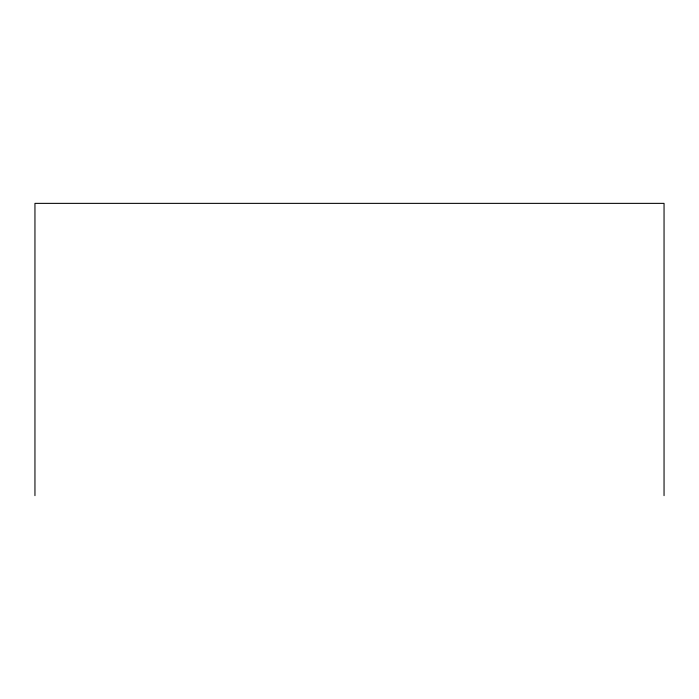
<?xml version="1.0" encoding="UTF-8"?>
<svg xmlns="http://www.w3.org/2000/svg" width="699" height="699" viewBox="0 0 699 699"><rect width="100%" height="100%" fill="white"/><g stroke="black" fill="none" stroke-linecap="round" stroke-linejoin="round"><path stroke-width="1.05" d="M664.05 495.635L664.05 203.365L34.95 203.365L34.95 495.635"/></g></svg>
